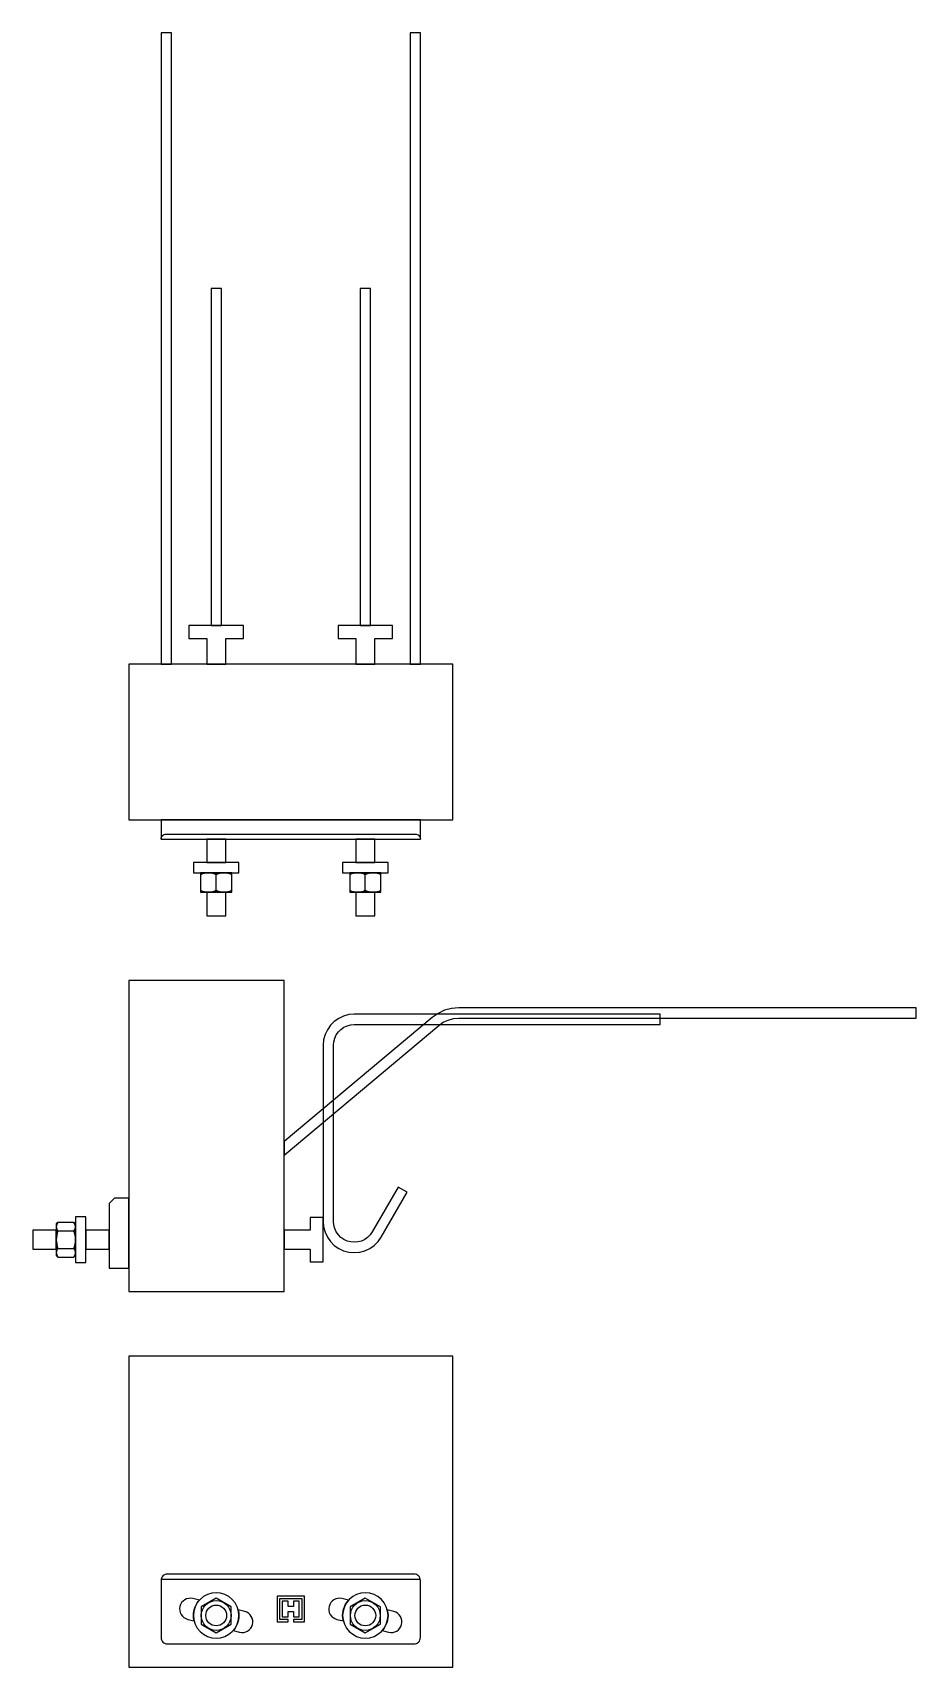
# Model space of a CAD drawing. Extents: x -74 to 607, y -654 to 607.
import ezdxf

# ---------------------------------------------------------------- set-up
doc = ezdxf.new("R2010")
doc.units = 0
doc.layers.add('Halfen', color=7, linetype='CONTINUOUS')

msp = doc.modelspace()

# ---------------------------------------------------------------- linework, layer by layer
at = {"layer": 'Halfen', "color": 7}
for p, q in [((67.5, -55.8), (67.5, -41)), ((182.5, -55.8), (182.5, -41)), ((-55.8, -317.072), (-41, -317.072)), ((-55.8, -330.928), (-41, -330.928)), ((25.101, -586), (224.899, -586))]:
    msp.add_line(p, q, dxfattribs=at)
for points in [[(25, 607.398), (25, 120), (33, 120), (33, 607.398)], [(217, 607.398), (217, 120), (225, 120), (225, 607.398)], [(71.5, 150), (71.5, 410), (63.5, 410), (63.5, 150)], [(186.5, 150), (186.5, 410), (178.5, 410), (178.5, 150)], [(88.5, 150), (46.5, 150), (46.5, 140), (60.175, 140), (60.175, 120), (74.825, 120), (74.825, 140), (88.5, 140)], [(203.5, 150), (161.5, 150), (161.5, 140), (175.175, 140), (175.175, 120), (189.825, 120), (189.825, 140), (203.5, 140)], [(0, 0), (250, 0), (250, 120), (0, 120)], [(25, -15), (225, -15), (225, 0), (25, 0)], [(74.825, -15), (60.175, -15), (60.175, -33), (74.825, -33)], [(189.825, -15), (175.175, -15), (175.175, -33), (189.825, -33)], [(50, -41), (85, -41), (85, -33), (50, -33)], [(165, -41), (200, -41), (200, -33), (165, -33)], [(55.5, -55.8), (79.5, -55.8), (79.5, -41), (55.5, -41)], [(170.5, -55.8), (194.5, -55.8), (194.5, -41), (170.5, -41)], [(74.825, -55.8), (60.175, -55.8), (60.175, -74), (74.825, -74)], [(189.825, -55.8), (175.175, -55.8), (175.175, -74), (189.825, -74)], [(0, -364), (120, -364), (120, -124), (0, -124)], [(607.398, -145.064), (254.589, -145.064), (249.032, -145.55), (243.644, -146.994), (238.589, -149.351), (234.02, -152.551), (120, -248.225), (120, -258.668), (239.162, -158.679), (242.589, -156.28), (246.381, -154.512), (250.422, -153.429), (254.589, -153.064), (607.398, -153.064)], [(207.856, -283.359), (187.856, -318), (186.257, -320.285), (184.285, -322.257), (182, -323.856), (179.472, -325.035), (176.778, -325.757), (174, -326), (171.222, -325.757), (168.528, -325.035), (166, -323.856), (163.715, -322.257), (161.743, -320.285), (160.144, -318), (158.965, -315.472), (158.243, -312.778), (158, -310), (158, -174), (158.243, -171.222), (158.965, -168.528), (160.144, -166), (161.743, -163.715), (163.715, -161.743), (166, -160.144), (168.528, -158.965), (171.222, -158.243), (174, -158), (410, -158), (410, -150), (174, -150), (169.832, -150.365), (165.792, -151.447), (162, -153.215), (158.573, -155.615), (155.615, -158.573), (153.215, -162), (151.447, -165.792), (150.365, -169.832), (150, -174), (150, -310), (150.365, -314.168), (151.447, -318.208), (153.215, -322), (155.615, -325.427), (158.573, -328.385), (162, -330.785), (165.792, -332.553), (169.832, -333.635), (174, -334), (178.168, -333.635), (182.208, -332.553), (186, -330.785), (189.427, -328.385), (192.385, -325.427), (194.785, -322), (214.785, -287.359)], [(-15, -346), (0, -346), (0, -292), (-11, -292), (-15, -296)], [(-54.566, -337.375), (-42.234, -337.375), (-41, -336.141), (-41, -311.859), (-42.234, -310.625), (-54.566, -310.625), (-55.8, -311.859), (-55.8, -336.141)], [(-41, -341.5), (-33, -341.5), (-33, -306.5), (-41, -306.5)], [(150, -307), (140, -307), (140, -316.675), (120, -316.675), (120, -331.325), (140, -331.325), (140, -341), (150, -341)], [(-55.8, -316.675), (-74, -316.675), (-74, -331.325), (-55.8, -331.325)], [(-15, -316.675), (-33, -316.675), (-33, -331.325), (-15, -331.325)], [(0, -654), (250, -654), (250, -414), (0, -414)], [(25, -631), (25.096, -631.975), (25.381, -632.913), (25.843, -633.778), (26.464, -634.536), (27.222, -635.157), (28.087, -635.619), (29.025, -635.904), (30, -636), (220, -636), (220.975, -635.904), (221.913, -635.619), (222.778, -635.157), (223.536, -634.536), (224.157, -633.778), (224.619, -632.913), (224.904, -631.975), (225, -631), (225, -587), (224.904, -586.025), (224.619, -585.087), (224.157, -584.222), (223.536, -583.464), (222.778, -582.843), (221.913, -582.381), (220.975, -582.096), (220, -582), (30, -582), (29.025, -582.096), (28.087, -582.381), (27.222, -582.843), (26.464, -583.464), (25.843, -584.222), (25.381, -585.087), (25.096, -586.025), (25, -587)], [(47.896, -600.76), (46.281, -600.841), (44.712, -601.235), (43.251, -601.928), (41.953, -602.893), (40.868, -604.093), (40.038, -605.481), (39.495, -607.004), (39.26, -608.604), (39.341, -610.219), (39.735, -611.788), (40.428, -613.249), (41.393, -614.547), (42.593, -615.632), (43.981, -616.462), (45.504, -617.005), (50.549, -618.263), (50.336, -617.414), (50.084, -615.715), (50, -614), (50.084, -612.285), (50.336, -610.586), (50.754, -608.92), (51.332, -607.303), (52.066, -605.751), (52.949, -604.278), (53.972, -602.898), (54.554, -602.256), (49.496, -600.995)], [(85, -614), (84.664, -610.586), (83.668, -607.303), (82.051, -604.278), (79.874, -601.626), (77.222, -599.449), (74.197, -597.832), (70.914, -596.836), (67.5, -596.5), (64.086, -596.836), (60.803, -597.832), (57.778, -599.449), (55.126, -601.626), (52.949, -604.278), (51.332, -607.303), (50.336, -610.586), (50, -614), (50.336, -617.414), (51.332, -620.697), (52.949, -623.722), (55.126, -626.374), (57.778, -628.551), (60.803, -630.168), (64.086, -631.164), (67.5, -631.5), (70.914, -631.164), (74.197, -630.168), (77.222, -628.551), (79.874, -626.374), (82.051, -623.722), (83.668, -620.697), (84.664, -617.414)], [(67.5, -627.375), (79.083, -620.688), (79.083, -607.312), (67.5, -600.625), (55.917, -607.312), (55.917, -620.688)], [(114.5, -619), (123, -619), (123, -617), (116.5, -617), (116.5, -601), (133.5, -601), (133.5, -617), (127, -617), (127, -619), (135.5, -619), (135.5, -599), (114.5, -599)], [(118.5, -615), (123, -615), (123, -611), (127, -611), (127, -615), (131.5, -615), (131.5, -603), (127, -603), (127, -607), (123, -607), (123, -603), (118.5, -603)], [(162.896, -600.76), (161.281, -600.841), (159.712, -601.235), (158.251, -601.928), (156.953, -602.893), (155.868, -604.093), (155.038, -605.481), (154.495, -607.004), (154.26, -608.604), (154.341, -610.219), (154.735, -611.788), (155.428, -613.249), (156.393, -614.547), (157.593, -615.632), (158.981, -616.462), (160.504, -617.005), (165.549, -618.263), (165.336, -617.414), (165.084, -615.715), (165, -614), (165.084, -612.285), (165.336, -610.586), (165.754, -608.92), (166.332, -607.303), (167.066, -605.751), (167.949, -604.278), (168.972, -602.898), (169.554, -602.256), (164.496, -600.995)], [(200, -614), (199.664, -610.586), (198.668, -607.303), (197.051, -604.278), (194.874, -601.626), (192.222, -599.449), (189.197, -597.832), (185.914, -596.836), (182.5, -596.5), (179.086, -596.836), (175.803, -597.832), (172.778, -599.449), (170.126, -601.626), (167.949, -604.278), (166.332, -607.303), (165.336, -610.586), (165, -614), (165.336, -617.414), (166.332, -620.697), (167.949, -623.722), (170.126, -626.374), (172.778, -628.551), (175.803, -630.168), (179.086, -631.164), (182.5, -631.5), (185.914, -631.164), (189.197, -630.168), (192.222, -628.551), (194.874, -626.374), (197.051, -623.722), (198.668, -620.697), (199.664, -617.414)], [(182.5, -627.375), (194.083, -620.688), (194.083, -607.312), (182.5, -600.625), (170.917, -607.312), (170.917, -620.688)], [(84.444, -609.709), (84.664, -610.586), (84.916, -612.285), (85, -614), (84.916, -615.715), (84.664, -617.414), (84.246, -619.08), (83.668, -620.697), (82.934, -622.249), (82.051, -623.722), (81.028, -625.102), (80.466, -625.722), (85.504, -626.978), (87.104, -627.214), (88.719, -627.133), (90.288, -626.738), (91.749, -626.045), (93.047, -625.08), (94.132, -623.88), (94.962, -622.492), (95.505, -620.969), (95.741, -619.369), (95.659, -617.754), (95.265, -616.185), (94.572, -614.724), (93.607, -613.426), (92.407, -612.341), (91.019, -611.511), (89.496, -610.968)], [(199.444, -609.709), (199.664, -610.586), (199.916, -612.285), (200, -614), (199.916, -615.715), (199.664, -617.414), (199.246, -619.08), (198.668, -620.697), (197.934, -622.249), (197.051, -623.722), (196.028, -625.102), (195.466, -625.722), (200.504, -626.978), (202.104, -627.214), (203.719, -627.133), (205.288, -626.738), (206.749, -626.045), (208.047, -625.08), (209.132, -623.88), (209.962, -622.492), (210.505, -620.969), (210.74, -619.369), (210.659, -617.754), (210.265, -616.185), (209.572, -614.724), (208.607, -613.426), (207.407, -612.341), (206.019, -611.511), (204.496, -610.968)]]:
    msp.add_lwpolyline(points, close=True, dxfattribs=at)
msp.add_lwpolyline([(25, -15), (25.077, -14.22), (25.304, -13.469), (25.674, -12.778), (26.172, -12.172), (26.778, -11.674), (27.469, -11.304), (28.22, -11.077), (29, -11), (221, -11), (221.78, -11.077), (222.531, -11.304), (223.222, -11.674), (223.828, -12.172), (224.326, -12.778), (224.696, -13.469), (224.923, -14.22), (225, -15)], dxfattribs=at)
for centre, radius in [((67.5, -614), 11.5), ((182.5, -614), 11.5), ((67.5, -614), 8), ((182.5, -614), 8)]:
    msp.add_circle(centre, radius, dxfattribs=at)
for centre, radius, start, end in [((61.5, -54.375), 13.375, 63.346222, 116.653778), ((73.5, -54.375), 13.375, 63.346222, 116.653778), ((176.5, -54.375), 13.375, 63.346222, 116.653778), ((188.5, -54.375), 13.375, 63.346222, 116.653778), ((61.5, -42.425), 13.375, 243.346222, 296.653778), ((73.5, -42.425), 13.375, 243.346222, 296.653778), ((176.5, -42.425), 13.375, 243.346222, 296.653778), ((188.5, -42.425), 13.375, 243.346222, 296.653778), ((-50.322, -314.089), 5.478, 140.779022, 219.220978), ((-46.478, -314.089), 5.478, -39.220978, 39.220982), ((-35.738, -324), 20.062, 159.798004, 200.201996), ((-61.062, -324), 20.062, -20.201996, 20.202003), ((-50.322, -333.911), 5.478, 140.779022, 219.220978), ((-46.478, -333.911), 5.478, -39.220978, 39.220982)]:
    msp.add_arc(centre, radius, start, end, dxfattribs=at)

doc.saveas('drawing.dxf')
